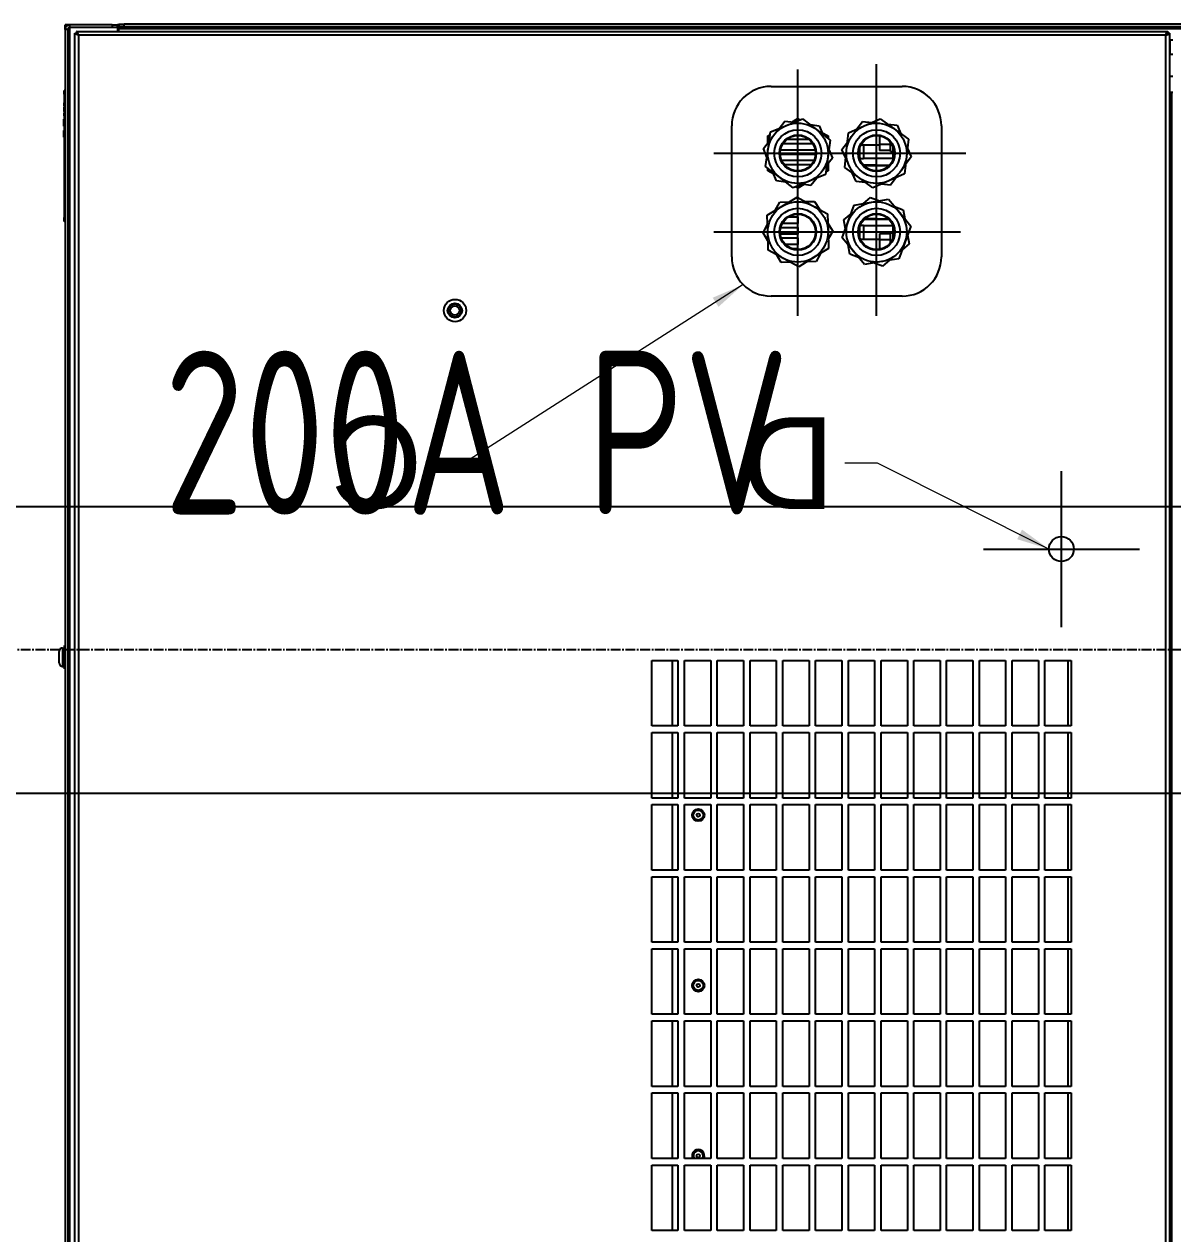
# Model space of a CAD drawing. Extents: x -76427 to 292734, y -42117 to 131250.
# Drawn here: x 11669 to 12545, y 2171 to 3094 of the extents above; entities that cross this region are included whole.
import ezdxf

# ---------------------------------------------------------------- set-up
doc = ezdxf.new("R2010")
doc.units = 0
doc.header["$LTSCALE"] = 10
doc.linetypes.add('XFM7P10PV$0$CENTER2', pattern=[1.125, 0.75, -0.125, 0.125, -0.125])
doc.linetypes.add('XFM7P10PV-200K$0$CENTER2', pattern=[1.125, 0.75, -0.125, 0.125, -0.125])
for name, color, linetype in [('XFM7P10PV$0$U-PV-PIPE-CENTER', 252, 'XFM7P10PV$0$CENTER2'), ('XFM7P10PV$0$U-PV-PIPE-SUS', 252, 'Continuous'), ('XFM7P10PV-200K$0$U-PCW-TXT', 3, 'Continuous'), ('XFM7P10PV-200K$0$U-PV-PIPE-CENTER', 1, 'XFM7P10PV-200K$0$CENTER2'), ('XFM7P10PV-200K$0$U-PV-PIPE-SUS', 200, 'Continuous'), ('XFM7Q10PV-200K$0$PV-EQ(200K)', 22, 'Continuous')]:
    doc.layers.add(name, color=color, linetype=linetype)
doc.styles.add('XFM7P10PV-200K$0$aa-txt', font='isocp.shx', dxfattribs={"bigfont": 'chineset'})
doc.styles.add('XFM7Q10PV-200K$0$Atlas Copco 3.5mm', font='arial.ttf')
doc.dimstyles.new('XFM7Q10PV-200K$0$Atlas Copco$7', dxfattribs={"dimscale": 10, "dimtxt": 3.5, "dimasz": 2.5, "dimexe": 2, "dimexo": 1, "dimgap": 0.762, "dimtad": 1, "dimdec": 1, "dimrnd": 1e-08, "dimtxsty": 'XFM7Q10PV-200K$0$Atlas Copco 3.5mm', "dimcen": 0.09, "dimdle": 10, "dimclrd": 7, "dimclre": 256, "dimclrt": 7, "dimadec": 1, "dimazin": 2, "dimtfac": 1, "dimtdec": 4, "dimtmove": 0, "dimatfit": 3, "dimfxl": 1, "dimtolj": 1, "dimlwd": 9, "dimlwe": 9, "dimarcsym": 0})

# ---------------------------------------------------------------- blocks, each defined once
blk = doc.blocks.new('XFM7P10PV-200K')
at = {"layer": 'XFM7P10PV-200K$0$U-PV-PIPE-CENTER'}
blk.add_line((13035, 2616.88), (10278.8, 2616.88), dxfattribs=at)
at = {"layer": 'XFM7P10PV-200K$0$U-PV-PIPE-SUS'}
for p, q in [((11063.5, 2726.43), (12815.6, 2726.43, 0)), ((12815.6, 2507.33, 0), (11063.5, 2507.33))]:
    blk.add_line(p, q, dxfattribs=at)
at = {"layer": 'XFM7P10PV-200K$0$U-PCW-TXT', "style": 'XFM7P10PV-200K$0$aa-txt', "width": 0.8}
blk.add_text('200A PV', height=125, dxfattribs=at).set_placement((11775.41, 2720.23, 0))
blk = doc.blocks.new('XFM7P10PV$0$A$C34b3aeec')
at = {"layer": 'XFM7P10PV$0$U-PV-PIPE-CENTER'}
blk.add_line((219.4, 0), (-2536.8, 0), dxfattribs=at)
at = {"layer": 'XFM7P10PV$0$U-PV-PIPE-SUS'}
for p, q in [((-2054.25, 109.55), (0, 109.55, 0)), ((0, -109.55, 0), (-2054.25, -109.55))]:
    blk.add_line(p, q, dxfattribs=at)
blk = doc.blocks.new('XFM7P10PV')
blk.add_blockref('XFM7P10PV$0$A$C34b3aeec', (12815.6, 2616.88))
blk = doc.blocks.new('XFM7Q10PV-200K$0$PV-主機 - Mega-V57-CUB_L40')
for p, q in [((921.48, 1440), (-921.52, 1440)), ((433.58, 1440.5), (451.38, 1440.5)), ((433.58, 1440.5), (433.58, 1440)), ((449.48, 1441.84), (435.48, 1441.84)), ((435.48, 1441.84), (435.48, 1440.5)), ((438.04, 1444.4), (446.92, 1444.4)), ((449.48, 1441.84), (449.48, 1440.5)), ((451.38, 1440.5), (451.38, 1440)), ((774.98, 1440.8), (777.98, 1440.8)), ((774.98, 1440), (774.98, 1440.8)), ((871.98, 1440.8), (777.98, 1440.8)), ((777.98, 1440), (777.98, 1440.8)), ((781.88, 1440.81), (781.86, 1440.81)), ((781.86, 1440.8), (781.86, 1440.81)), ((781.91, 1440.81), (781.88, 1440.81)), ((781.88, 1440.8), (781.88, 1440.81)), ((781.95, 1440.81), (781.91, 1440.81)), ((781.91, 1440.8), (781.91, 1440.81)), ((781.98, 1440.81), (781.95, 1440.81)), ((781.95, 1440.8), (781.95, 1440.81)), ((802.08, 1440.81), (781.98, 1440.81)), ((781.98, 1440.8), (781.98, 1440.81)), ((802.1, 1440.81), (802.08, 1440.81)), ((802.08, 1440.8), (802.08, 1440.81)), ((802.12, 1440.81), (802.1, 1440.81)), ((802.1, 1440.8), (802.1, 1440.81)), ((802.16, 1440.81), (802.12, 1440.81)), ((802.12, 1440.8), (802.12, 1440.81)), ((802.16, 1440.8), (802.16, 1440.81)), ((839.17, 1440.8), (839.17, 1440.9)), ((839.17, 1440.9), (844.41, 1440.9)), ((844.41, 1440.8), (844.41, 1440.9)), ((847.74, 1440.9), (852.98, 1440.9)), ((847.74, 1440.8), (847.74, 1440.9)), ((852.98, 1440.8), (852.98, 1440.9)), ((857.71, 1440.85), (855.48, 1440.85)), ((855.48, 1440.8), (855.48, 1440.85)), ((857.71, 1440.8), (857.71, 1440.85)), ((862.15, 1440.85), (858.82, 1440.85)), ((858.82, 1440.8), (858.82, 1440.85)), ((862.15, 1440.8), (862.15, 1440.85)), ((865.48, 1440.85), (863.26, 1440.85)), ((863.26, 1440.8), (863.26, 1440.85)), ((865.48, 1440.8), (865.48, 1440.85)), ((871.98, 1440.8), (874.98, 1440.8)), ((871.98, 1440), (871.98, 1440.8)), ((874.98, 1440), (874.98, 1440.8)), ((921.48, 1440), (921.98, 1440)), ((921.48, 1438), (921.48, 1440)), ((921.98, 1439.96), (921.98, 1440)), ((921.98, 1440), (924.98, 1440)), ((924.98, 1436.5), (924.98, 1440)), ((921.48, 1438), (-921.52, 1438)), ((921.48, 1436.5), (-921.52, 1436.5)), ((-918.7, 1432.5), (918.65, 1432.5)), ((918.37, 1431.18), (918.73, 1431.18)), ((918.65, 1432.5), (918.65, 1431.25)), ((919.98, 1431.18), (918.73, 1431.18)), ((919.98, 1431.18), (919.98, 598.82)), ((921.48, 1436.5), (921.48, 1438)), ((922.98, 1436.5), (921.48, 1436.5)), ((921.98, 1436.5), (921.98, 1437.91)), ((922.98, 1404), (922.98, 1436.5)), ((924.98, 1436.5), (922.98, 1436.5)), ((924.98, 1404), (924.98, 1436.5)), ((917.23, 1429.75), (-917.27, 1429.75)), ((917.23, 600.25), (917.23, 1429.75)), ((924.98, 1404), (922.98, 1404)), ((922.98, 1400), (922.98, 1404)), ((924.98, 1404), (924.98, 1400)), ((922.98, 1400), (919.98, 1400)), ((919.98, 1399), (921.98, 1399)), ((923.48, 1399), (921.98, 1399)), ((921.98, -1369), (921.98, 1399)), ((922.98, 1400), (924.98, 1400)), ((923.48, 1395), (923.48, 1399)), ((925.48, 1399), (923.48, 1399)), ((923.48, 1395), (925.48, 1395)), ((923.48, -1365), (923.48, 1395)), ((924.98, 1399), (924.98, 1400)), ((925.48, 1399), (925.48, 1395)), ((925.48, -1365), (925.48, 1395)), ((4.98, 972.5), (4.98, 992.5)), ((4.98, 992.5), (54.98, 992.5)), ((54.98, 992.5), (54.98, 972.5)), ((59.98, 972.5), (59.98, 992.5)), ((59.98, 992.5), (109.98, 992.5)), ((109.98, 992.5), (109.98, 972.5)), ((114.98, 972.5), (114.98, 992.5)), ((114.98, 992.5), (164.98, 992.5)), ((164.98, 992.5), (164.98, 972.5)), ((169.98, 972.5), (169.98, 992.5)), ((169.98, 992.5), (219.98, 992.5)), ((219.98, 992.5), (219.98, 972.5)), ((224.98, 972.5), (224.98, 992.5)), ((224.98, 992.5), (274.98, 992.5)), ((274.98, 992.5), (274.98, 972.5)), ((279.98, 972.5), (279.98, 992.5)), ((279.98, 992.5), (329.98, 992.5)), ((329.98, 992.5), (329.98, 972.5)), ((334.98, 972.5), (334.98, 992.5)), ((334.98, 992.5), (384.98, 992.5)), ((384.98, 992.5), (384.98, 972.5)), ((389.98, 992.5), (439.98, 992.5)), ((389.98, 972.5), (389.98, 992.5)), ((439.98, 992.5), (439.98, 972.5)), ((54.98, 977), (4.98, 977)), ((54.98, 972.5), (4.98, 972.5)), ((109.98, 977), (59.98, 977)), ((109.98, 972.5), (59.98, 972.5)), ((164.98, 977), (114.98, 977)), ((164.98, 972.5), (114.98, 972.5)), ((219.98, 977), (169.98, 977)), ((219.98, 972.5), (169.98, 972.5)), ((274.98, 977), (224.98, 977)), ((274.98, 972.5), (224.98, 972.5)), ((329.98, 977), (279.98, 977)), ((329.98, 972.5), (279.98, 972.5)), ((384.98, 977), (334.98, 977)), ((384.98, 972.5), (334.98, 972.5)), ((439.98, 977), (389.98, 977)), ((439.98, 972.5), (389.98, 972.5)), ((4.98, 947.5), (4.98, 967.5)), ((4.98, 967.5), (54.98, 967.5)), ((54.98, 967.5), (54.98, 947.5)), ((59.98, 947.5), (59.98, 967.5)), ((59.98, 967.5), (109.98, 967.5)), ((109.98, 967.5), (109.98, 947.5)), ((114.98, 947.5), (114.98, 967.5)), ((114.98, 967.5), (164.98, 967.5)), ((164.98, 967.5), (164.98, 947.5)), ((169.98, 947.5), (169.98, 967.5)), ((169.98, 967.5), (219.98, 967.5)), ((219.98, 967.5), (219.98, 947.5)), ((224.98, 947.5), (224.98, 967.5)), ((224.98, 967.5), (274.98, 967.5)), ((274.98, 967.5), (274.98, 947.5)), ((279.98, 947.5), (279.98, 967.5)), ((279.98, 967.5), (329.98, 967.5)), ((329.98, 967.5), (329.98, 947.5)), ((334.98, 947.5), (334.98, 967.5)), ((334.98, 967.5), (384.98, 967.5)), ((384.98, 967.5), (384.98, 947.5)), ((389.98, 947.5), (389.98, 967.5)), ((389.98, 967.5), (439.98, 967.5)), ((439.98, 967.5), (439.98, 947.5)), ((54.98, 947.5), (4.98, 947.5)), ((4.98, 922.5), (4.98, 942.5)), ((4.98, 942.5), (54.98, 942.5)), ((54.98, 942.5), (54.98, 922.5)), ((109.98, 947.5), (59.98, 947.5)), ((59.98, 922.5), (59.98, 942.5)), ((59.98, 942.5), (109.98, 942.5)), ((109.98, 942.5), (109.98, 922.5)), ((164.98, 947.5), (114.98, 947.5)), ((114.98, 922.5), (114.98, 942.5)), ((114.98, 942.5), (164.98, 942.5)), ((164.98, 942.5), (164.98, 922.5)), ((219.98, 947.5), (169.98, 947.5)), ((169.98, 922.5), (169.98, 942.5)), ((169.98, 942.5), (219.98, 942.5)), ((219.98, 942.5), (219.98, 922.5)), ((274.98, 947.5), (224.98, 947.5)), ((224.98, 922.5), (224.98, 942.5)), ((224.98, 942.5), (274.98, 942.5)), ((274.98, 942.5), (274.98, 922.5)), ((329.98, 947.5), (279.98, 947.5)), ((279.98, 922.5), (279.98, 942.5)), ((279.98, 942.5), (329.98, 942.5)), ((329.98, 942.5), (329.98, 922.5)), ((384.98, 947.5), (334.98, 947.5)), ((334.98, 922.5), (334.98, 942.5)), ((334.98, 942.5), (384.98, 942.5)), ((384.98, 942.5), (384.98, 922.5)), ((439.98, 947.5), (389.98, 947.5)), ((389.98, 922.5), (389.98, 942.5)), ((389.98, 942.5), (439.98, 942.5)), ((439.98, 942.5), (439.98, 922.5)), ((766.98, 945), (766.98, 817)), ((826.98, 945), (826.98, 817)), ((747.98, 931.5), (847.98, 931.5)), ((54.98, 922.5), (4.98, 922.5)), ((4.98, 897.5), (4.98, 917.5)), ((4.98, 917.5), (54.98, 917.5)), ((54.98, 917.5), (54.98, 897.5)), ((109.98, 922.5), (59.98, 922.5)), ((59.98, 897.5), (59.98, 917.5)), ((59.98, 917.5), (109.98, 917.5)), ((109.98, 917.5), (109.98, 897.5)), ((164.98, 922.5), (114.98, 922.5)), ((114.98, 897.5), (114.98, 917.5)), ((114.98, 917.5), (164.98, 917.5)), ((164.98, 917.5), (164.98, 897.5)), ((219.98, 922.5), (169.98, 922.5)), ((169.98, 897.5), (169.98, 917.5)), ((169.98, 917.5), (219.98, 917.5)), ((219.98, 917.5), (219.98, 897.5)), ((274.98, 922.5), (224.98, 922.5)), ((224.98, 897.5), (224.98, 917.5)), ((224.98, 917.5), (274.98, 917.5)), ((274.98, 917.5), (274.98, 897.5)), ((329.98, 922.5), (279.98, 922.5)), ((279.98, 897.5), (279.98, 917.5)), ((279.98, 917.5), (329.98, 917.5)), ((329.98, 917.5), (329.98, 897.5)), ((384.98, 922.5), (334.98, 922.5)), ((334.98, 897.5), (334.98, 917.5)), ((334.98, 917.5), (384.98, 917.5)), ((384.98, 917.5), (384.98, 897.5)), ((439.98, 922.5), (389.98, 922.5)), ((389.98, 897.5), (389.98, 917.5)), ((389.98, 917.5), (439.98, 917.5)), ((439.98, 917.5), (439.98, 897.5)), ((760.25, 903.84), (766.33, 907.55)), ((766.33, 907.55), (772.58, 904.14)), ((808.82, 895.11), (816.96, 905.6)), ((816.96, 905.6), (830.12, 903.78)), ((824.01, 904.63), (830.61, 907.31)), ((830.61, 907.31), (836.22, 902.94)), ((54.98, 897.5), (4.98, 897.5)), ((109.98, 897.5), (59.98, 897.5)), ((164.98, 897.5), (114.98, 897.5)), ((219.98, 897.5), (169.98, 897.5)), ((274.98, 897.5), (224.98, 897.5)), ((329.98, 897.5), (279.98, 897.5)), ((384.98, 897.5), (334.98, 897.5)), ((439.98, 897.5), (389.98, 897.5)), ((717.98, 801.5), (717.98, 901.5)), ((743.66, 893.71), (749.73, 897.42)), ((746.78, 892.01), (753.14, 903.67)), ((753.14, 903.67), (766.41, 903.99)), ((766.41, 903.99), (779.69, 904.32)), ((779.69, 904.32), (786.61, 892.98)), ((783.4, 898.24), (789.64, 894.84)), ((805.03, 890.25), (806.01, 897.3)), ((806.01, 897.3), (812.6, 899.98)), ((811, 899.33), (813.7, 904)), ((813.7, 904), (815.72, 904)), ((830.12, 903.78), (843.27, 901.97)), ((834.86, 904), (840.25, 904)), ((840.25, 904), (841.27, 902.25)), ((843.27, 901.97), (848.28, 889.67)), ((845.96, 895.38), (851.57, 891.01)), ((877.98, 901.5), (877.98, 801.5)), ((4.98, 872.5), (4.98, 892.5)), ((4.98, 892.5), (54.98, 892.5)), ((54.98, 892.5), (54.98, 872.5)), ((59.98, 872.5), (59.98, 892.5)), ((59.98, 892.5), (109.98, 892.5)), ((109.98, 892.5), (109.98, 872.5)), ((114.98, 872.5), (114.98, 892.5)), ((114.98, 892.5), (164.98, 892.5)), ((164.98, 892.5), (164.98, 872.5)), ((169.98, 872.5), (169.98, 892.5)), ((169.98, 892.5), (219.98, 892.5)), ((219.98, 892.5), (219.98, 872.5)), ((224.98, 872.5), (224.98, 892.5)), ((224.98, 892.5), (274.98, 892.5)), ((274.98, 892.5), (274.98, 872.5)), ((279.98, 872.5), (279.98, 892.5)), ((279.98, 892.5), (329.98, 892.5)), ((329.98, 892.5), (329.98, 872.5)), ((334.98, 872.5), (334.98, 892.5)), ((334.98, 892.5), (384.98, 892.5)), ((384.98, 892.5), (384.98, 872.5)), ((389.98, 872.5), (389.98, 892.5)), ((389.98, 892.5), (439.98, 892.5)), ((439.98, 892.5), (439.98, 872.5)), ((740.43, 880.35), (746.78, 892.01)), ((743.83, 886.6), (743.66, 893.71)), ((757.38, 881), (757.38, 890.49)), ((762.38, 893.69), (762.38, 881)), ((765.38, 881), (765.38, 894.4)), ((770.38, 894.06), (770.38, 881)), ((773.38, 881), (773.38, 892.89)), ((778.38, 888.23), (778.38, 881)), ((786.61, 892.98), (793.53, 881.65)), ((789.64, 894.84), (789.82, 887.72)), ((800.67, 884.63), (808.82, 895.11)), ((818.38, 891.41), (818.38, 870.59)), ((821.38, 868.72), (821.38, 893.28)), ((826.38, 894.49), (826.38, 867.51)), ((826.98, 889), (826.98, 753)), ((829.38, 867.72), (829.38, 894.28)), ((834.38, 892.29), (834.38, 869.71)), ((837.38, 872.39), (837.38, 889.61)), ((848.28, 889.67), (853.28, 877.37)), ((851.57, 891.01), (850.6, 883.96)), ((702.98, 881), (830.98, 881)), ((747.34, 869.02), (740.43, 880.35)), ((754.38, 881), (753.48, 881)), ((754.38, 885.85), (754.38, 881)), ((762.38, 881), (757.38, 881)), ((762.98, 881), (890.98, 881)), ((770.38, 881), (765.38, 881)), ((766.98, 885), (766.98, 757)), ((778.38, 881), (773.38, 881)), ((793.53, 881.65), (787.17, 869.99)), ((800.42, 881), (801.43, 882.75)), ((803.11, 876.33), (800.42, 881)), ((805.67, 872.33), (800.67, 884.63)), ((802.38, 870.99), (803.35, 878.04)), ((853.28, 877.37), (845.14, 866.89)), ((850.84, 885.67), (853.53, 881)), ((853.53, 881), (852.52, 879.25)), ((54.98, 872.5), (4.98, 872.5)), ((109.98, 872.5), (59.98, 872.5)), ((164.98, 872.5), (114.98, 872.5)), ((219.98, 872.5), (169.98, 872.5)), ((274.98, 872.5), (224.98, 872.5)), ((329.98, 872.5), (279.98, 872.5)), ((384.98, 872.5), (334.98, 872.5)), ((439.98, 872.5), (389.98, 872.5)), ((744.31, 867.16), (744.13, 874.28)), ((754.26, 857.68), (747.34, 869.02)), ((787.17, 869.99), (780.81, 858.33)), ((790.29, 868.29), (784.22, 864.58)), ((790.12, 875.4), (790.29, 868.29)), ((807.99, 866.62), (802.38, 870.99)), ((810.68, 860.03), (805.67, 872.33)), ((848.92, 871.75), (847.94, 864.7)), ((4.98, 847.5), (4.98, 867.5)), ((4.98, 867.5), (54.98, 867.5)), ((54.98, 867.5), (54.98, 847.5)), ((59.98, 847.5), (59.98, 867.5)), ((59.98, 867.5), (109.98, 867.5)), ((109.98, 867.5), (109.98, 847.5)), ((114.98, 847.5), (114.98, 867.5)), ((114.98, 867.5), (164.98, 867.5)), ((164.98, 867.5), (164.98, 847.5)), ((169.98, 847.5), (169.98, 867.5)), ((169.98, 867.5), (219.98, 867.5)), ((219.98, 867.5), (219.98, 847.5)), ((224.98, 847.5), (224.98, 867.5)), ((224.98, 867.5), (274.98, 867.5)), ((274.98, 867.5), (274.98, 847.5)), ((279.98, 847.5), (279.98, 867.5)), ((279.98, 867.5), (329.98, 867.5)), ((329.98, 867.5), (329.98, 847.5)), ((334.98, 847.5), (334.98, 867.5)), ((334.98, 867.5), (384.98, 867.5)), ((384.98, 867.5), (384.98, 847.5)), ((389.98, 847.5), (389.98, 867.5)), ((389.98, 867.5), (439.98, 867.5)), ((439.98, 867.5), (439.98, 847.5)), ((750.55, 863.76), (744.31, 867.16)), ((823.83, 858.22), (810.68, 860.03)), ((813.7, 858), (812.68, 859.75)), ((823.35, 854.69), (817.73, 859.06)), ((845.14, 866.89), (836.99, 856.4)), ((842.95, 862.67), (840.25, 858)), ((847.94, 864.7), (841.35, 862.02)), ((767.54, 858.01), (754.26, 857.68)), ((767.62, 854.45), (761.38, 857.86)), ((780.81, 858.33), (767.54, 858.01)), ((773.7, 858.16), (767.62, 854.45)), ((819.09, 858), (813.7, 858)), ((829.94, 857.37), (823.35, 854.69)), ((836.99, 856.4), (823.83, 858.22)), ((840.25, 858), (838.23, 858)), ((54.98, 847.5), (4.98, 847.5)), ((4.98, 822.5), (4.98, 842.5)), ((4.98, 842.5), (54.98, 842.5)), ((54.98, 842.5), (54.98, 822.5)), ((109.98, 847.5), (59.98, 847.5)), ((59.98, 822.5), (59.98, 842.5)), ((59.98, 842.5), (109.98, 842.5)), ((109.98, 842.5), (109.98, 822.5)), ((164.98, 847.5), (114.98, 847.5)), ((114.98, 822.5), (114.98, 842.5)), ((114.98, 842.5), (164.98, 842.5)), ((164.98, 842.5), (164.98, 822.5)), ((219.98, 847.5), (169.98, 847.5)), ((169.98, 822.5), (169.98, 842.5)), ((169.98, 842.5), (219.98, 842.5)), ((219.98, 842.5), (219.98, 822.5)), ((274.98, 847.5), (224.98, 847.5)), ((224.98, 822.5), (224.98, 842.5)), ((224.98, 842.5), (274.98, 842.5)), ((274.98, 842.5), (274.98, 822.5)), ((329.98, 847.5), (279.98, 847.5)), ((279.98, 822.5), (279.98, 842.5)), ((279.98, 842.5), (329.98, 842.5)), ((329.98, 842.5), (329.98, 822.5)), ((384.98, 847.5), (334.98, 847.5)), ((334.98, 822.5), (334.98, 842.5)), ((334.98, 842.5), (384.98, 842.5)), ((384.98, 842.5), (384.98, 822.5)), ((439.98, 847.5), (389.98, 847.5)), ((389.98, 822.5), (389.98, 842.5)), ((389.98, 842.5), (439.98, 842.5)), ((439.98, 842.5), (439.98, 822.5)), ((747.53, 834.75), (750, 841.42)), ((750, 841.42), (757.01, 842.63)), ((752.27, 838.69), (762.49, 847.18)), ((762.49, 847.18), (774.94, 842.58)), ((769.16, 844.71), (776.18, 845.91)), ((774.94, 842.58), (787.4, 837.98)), ((776.18, 845.91), (780.72, 840.44)), ((808.4, 834.56), (816.23, 845.29)), ((816.23, 845.29), (829.43, 843.87)), ((823.31, 844.53), (829.81, 847.41)), ((829.43, 843.87), (842.64, 842.45)), ((829.81, 847.41), (835.56, 843.21)), ((842.64, 842.45), (848.01, 830.31)), ((742.06, 830.2), (752.27, 838.69)), ((761.28, 818.7), (761.28, 833.24)), ((762.4, 833.7), (771.5, 833.7)), ((764.15, 834.2), (769.81, 834.2)), ((771.88, 831), (771.88, 808.42)), ((787.4, 837.98), (789.64, 824.89)), ((788.6, 830.96), (793.15, 825.49)), ((800.57, 823.84), (808.4, 834.56)), ((804.77, 829.59), (805.53, 836.66)), ((805.53, 836.66), (812.03, 839.54)), ((817.78, 830.88), (817.78, 811.12)), ((817.88, 821.38), (817.88, 830.97)), ((817.88, 830.97), (817.88, 821.38)), ((817.98, 831.06), (817.98, 810.94)), ((822.88, 808.14), (822.88, 831)), ((823.25, 833.7), (831.55, 833.7)), ((824.15, 834.2), (829.81, 834.2)), ((833.28, 818.7), (833.28, 832.94)), ((845.52, 835.94), (851.26, 831.74)), ((851.26, 831.74), (850.5, 824.67)), ((54.98, 822.5), (4.98, 822.5)), ((109.98, 822.5), (59.98, 822.5)), ((164.98, 822.5), (114.98, 822.5)), ((219.98, 822.5), (169.98, 822.5)), ((274.98, 822.5), (224.98, 822.5)), ((329.98, 822.5), (279.98, 822.5)), ((384.98, 822.5), (334.98, 822.5)), ((439.98, 822.5), (389.98, 822.5)), ((740.8, 816.51), (743.26, 823.19)), ((744.31, 817.11), (742.06, 830.2)), ((761.28, 830.7), (771.88, 830.7)), ((776.78, 830.28), (776.78, 811.72)), ((776.88, 821.38), (776.88, 830.18)), ((776.88, 830.18), (776.88, 821.38)), ((776.98, 830.07), (776.98, 811.93)), ((789.64, 824.89), (791.89, 811.8)), ((793.15, 825.49), (790.69, 818.81)), ((805.94, 811.69), (800.57, 823.84)), ((822.88, 830.7), (833.28, 830.7)), ((848.01, 830.31), (853.38, 818.16)), ((4.98, 797.5), (4.98, 817.5)), ((4.98, 817.5), (54.98, 817.5)), ((54.98, 817.5), (54.98, 797.5)), ((59.98, 797.5), (59.98, 817.5)), ((59.98, 817.5), (109.98, 817.5)), ((109.98, 817.5), (109.98, 797.5)), ((114.98, 797.5), (114.98, 817.5)), ((114.98, 817.5), (164.98, 817.5)), ((164.98, 817.5), (164.98, 797.5)), ((169.98, 797.5), (169.98, 817.5)), ((169.98, 817.5), (219.98, 817.5)), ((219.98, 817.5), (219.98, 797.5)), ((224.98, 797.5), (224.98, 817.5)), ((224.98, 817.5), (274.98, 817.5)), ((274.98, 817.5), (274.98, 797.5)), ((279.98, 797.5), (279.98, 817.5)), ((279.98, 817.5), (329.98, 817.5)), ((329.98, 817.5), (329.98, 797.5)), ((334.98, 797.5), (334.98, 817.5)), ((334.98, 817.5), (384.98, 817.5)), ((384.98, 817.5), (384.98, 797.5)), ((389.98, 797.5), (389.98, 817.5)), ((389.98, 817.5), (439.98, 817.5)), ((439.98, 817.5), (439.98, 797.5)), ((702.98, 821), (830.98, 821)), ((745.35, 811.04), (740.8, 816.51)), ((746.55, 804.02), (744.31, 817.11)), ((760.89, 818.7), (753.67, 818.7)), ((758.98, 821), (894.98, 821)), ((765.51, 818.7), (760.89, 818.7)), ((760.89, 810.3), (760.89, 818.7)), ((765.51, 810.3), (765.51, 818.7)), ((776.88, 821.38), (776.78, 821.38)), ((776.88, 821.38), (776.98, 821.38)), ((776.88, 821.38), (776.88, 811.82)), ((776.88, 821.38), (776.88, 811.82)), ((802.69, 810.26), (803.45, 817.33)), ((817.88, 821.38), (817.78, 821.38)), ((817.88, 821.38), (817.98, 821.38)), ((817.88, 821.38), (817.88, 811.03)), ((817.88, 821.38), (817.88, 811.03)), ((833.66, 818.7), (829.04, 818.7)), ((829.04, 810.3), (829.04, 818.7)), ((840.28, 818.7), (833.66, 818.7)), ((833.66, 810.3), (833.66, 818.7)), ((853.38, 818.16), (845.55, 807.44)), ((849.18, 812.41), (848.42, 805.34)), ((759.01, 799.42), (746.55, 804.02)), ((758.74, 810.3), (766.38, 810.3)), ((762.4, 808.3), (771.38, 808.3)), ((766.38, 810.3), (766.38, 808.3)), ((771.38, 808.24), (771.38, 808.3)), ((781.68, 803.31), (771.46, 794.82)), ((791.89, 811.8), (781.68, 803.31)), ((786.42, 807.25), (783.95, 800.58)), ((808.43, 806.06), (802.69, 810.26)), ((811.31, 799.55), (805.94, 811.69)), ((823.38, 807.99), (823.38, 808.3)), ((823.38, 808.3), (831.55, 808.3)), ((828.38, 810.3), (835.21, 810.3)), ((828.38, 810.3), (828.38, 808.3)), ((845.55, 807.44), (837.72, 796.71)), ((848.42, 805.34), (841.92, 802.46)), ((54.98, 797.5), (4.98, 797.5)), ((109.98, 797.5), (59.98, 797.5)), ((164.98, 797.5), (114.98, 797.5)), ((219.98, 797.5), (169.98, 797.5)), ((274.98, 797.5), (224.98, 797.5)), ((329.98, 797.5), (279.98, 797.5)), ((384.98, 797.5), (334.98, 797.5)), ((439.98, 797.5), (389.98, 797.5)), ((757.78, 796.09), (753.23, 801.56)), ((764.79, 797.29), (757.78, 796.09)), ((771.46, 794.82), (759.01, 799.42)), ((783.95, 800.58), (776.94, 799.37)), ((824.52, 798.13), (811.31, 799.55)), ((824.14, 794.59), (818.39, 798.79)), ((830.64, 797.47), (824.14, 794.59)), ((837.72, 796.71), (824.52, 798.13)), ((4.98, 772.5), (4.98, 792.5)), ((4.98, 792.5), (54.98, 792.5)), ((54.98, 792.5), (54.98, 772.5)), ((59.98, 772.5), (59.98, 792.5)), ((59.98, 792.5), (109.98, 792.5)), ((109.98, 792.5), (109.98, 772.5)), ((114.98, 772.5), (114.98, 792.5)), ((114.98, 792.5), (164.98, 792.5)), ((164.98, 792.5), (164.98, 772.5)), ((169.98, 772.5), (169.98, 792.5)), ((169.98, 792.5), (219.98, 792.5)), ((219.98, 792.5), (219.98, 772.5)), ((224.98, 772.5), (224.98, 792.5)), ((224.98, 792.5), (274.98, 792.5)), ((274.98, 792.5), (274.98, 772.5)), ((279.98, 772.5), (279.98, 792.5)), ((279.98, 792.5), (329.98, 792.5)), ((329.98, 792.5), (329.98, 772.5)), ((334.98, 772.5), (334.98, 792.5)), ((334.98, 792.5), (384.98, 792.5)), ((384.98, 792.5), (384.98, 772.5)), ((389.98, 772.5), (389.98, 792.5)), ((389.98, 792.5), (439.98, 792.5)), ((439.98, 792.5), (439.98, 772.5)), ((54.98, 772.5), (4.98, 772.5)), ((4.98, 747.5), (4.98, 767.5)), ((4.98, 767.5), (54.98, 767.5)), ((54.98, 767.5), (54.98, 747.5)), ((109.98, 772.5), (59.98, 772.5)), ((59.98, 747.5), (59.98, 767.5)), ((59.98, 767.5), (109.98, 767.5)), ((109.98, 767.5), (109.98, 747.5)), ((164.98, 772.5), (114.98, 772.5)), ((114.98, 747.5), (114.98, 767.5)), ((114.98, 767.5), (164.98, 767.5)), ((164.98, 767.5), (164.98, 747.5)), ((219.98, 772.5), (169.98, 772.5)), ((169.98, 747.5), (169.98, 767.5)), ((169.98, 767.5), (219.98, 767.5)), ((219.98, 767.5), (219.98, 747.5)), ((274.98, 772.5), (224.98, 772.5)), ((224.98, 747.5), (224.98, 767.5)), ((224.98, 767.5), (274.98, 767.5)), ((274.98, 767.5), (274.98, 747.5)), ((329.98, 772.5), (279.98, 772.5)), ((279.98, 747.5), (279.98, 767.5)), ((279.98, 767.5), (329.98, 767.5)), ((329.98, 767.5), (329.98, 747.5)), ((384.98, 772.5), (334.98, 772.5)), ((334.98, 747.5), (334.98, 767.5)), ((334.98, 767.5), (384.98, 767.5)), ((384.98, 767.5), (384.98, 747.5)), ((439.98, 772.5), (389.98, 772.5)), ((389.98, 747.5), (389.98, 767.5)), ((389.98, 767.5), (439.98, 767.5)), ((439.98, 767.5), (439.98, 747.5)), ((847.98, 771.5), (747.98, 771.5)), ((54.98, 747.5), (4.98, 747.5)), ((4.98, 722.5), (4.98, 742.5)), ((4.98, 742.5), (54.98, 742.5)), ((54.98, 742.5), (54.98, 722.5)), ((109.98, 747.5), (59.98, 747.5)), ((59.98, 722.5), (59.98, 742.5)), ((59.98, 742.5), (109.98, 742.5)), ((109.98, 742.5), (109.98, 722.5)), ((164.98, 747.5), (114.98, 747.5)), ((114.98, 722.5), (114.98, 742.5)), ((114.98, 742.5), (164.98, 742.5)), ((164.98, 742.5), (164.98, 722.5)), ((219.98, 747.5), (169.98, 747.5)), ((169.98, 722.5), (169.98, 742.5)), ((169.98, 742.5), (219.98, 742.5)), ((219.98, 742.5), (219.98, 722.5)), ((274.98, 747.5), (224.98, 747.5)), ((224.98, 722.5), (224.98, 742.5)), ((224.98, 742.5), (274.98, 742.5)), ((274.98, 742.5), (274.98, 722.5)), ((329.98, 747.5), (279.98, 747.5)), ((279.98, 722.5), (279.98, 742.5)), ((279.98, 742.5), (329.98, 742.5)), ((329.98, 742.5), (329.98, 722.5)), ((384.98, 747.5), (334.98, 747.5)), ((334.98, 722.5), (334.98, 742.5)), ((334.98, 742.5), (384.98, 742.5)), ((384.98, 742.5), (384.98, 722.5)), ((439.98, 747.5), (389.98, 747.5)), ((389.98, 722.5), (389.98, 742.5)), ((389.98, 742.5), (439.98, 742.5)), ((439.98, 742.5), (439.98, 722.5)), ((524.98, 739.5), (524.98, 620.5)), ((54.98, 722.5), (4.98, 722.5)), ((109.98, 722.5), (59.98, 722.5)), ((164.98, 722.5), (114.98, 722.5)), ((219.98, 722.5), (169.98, 722.5)), ((274.98, 722.5), (224.98, 722.5)), ((329.98, 722.5), (279.98, 722.5)), ((384.98, 722.5), (334.98, 722.5)), ((439.98, 722.5), (389.98, 722.5)), ((4.98, 697.5), (4.98, 717.5)), ((4.98, 717.5), (54.98, 717.5)), ((54.98, 717.5), (54.98, 697.5)), ((59.98, 697.5), (59.98, 717.5)), ((59.98, 717.5), (109.98, 717.5)), ((109.98, 717.5), (109.98, 697.5)), ((114.98, 697.5), (114.98, 717.5)), ((114.98, 717.5), (164.98, 717.5)), ((164.98, 717.5), (164.98, 697.5)), ((169.98, 697.5), (169.98, 717.5)), ((169.98, 717.5), (219.98, 717.5)), ((219.98, 717.5), (219.98, 697.5)), ((224.98, 697.5), (224.98, 717.5)), ((224.98, 717.5), (274.98, 717.5)), ((274.98, 717.5), (274.98, 697.5)), ((279.98, 697.5), (279.98, 717.5)), ((279.98, 717.5), (329.98, 717.5)), ((329.98, 717.5), (329.98, 697.5)), ((334.98, 697.5), (334.98, 717.5)), ((334.98, 717.5), (384.98, 717.5)), ((384.98, 717.5), (384.98, 697.5)), ((389.98, 697.5), (389.98, 717.5)), ((389.98, 717.5), (439.98, 717.5)), ((439.98, 717.5), (439.98, 697.5)), ((54.98, 697.5), (4.98, 697.5)), ((4.98, 672.5), (4.98, 692.5)), ((4.98, 692.5), (54.98, 692.5)), ((54.98, 692.5), (54.98, 672.5)), ((109.98, 697.5), (59.98, 697.5)), ((59.98, 672.5), (59.98, 692.5)), ((59.98, 692.5), (109.98, 692.5)), ((109.98, 692.5), (109.98, 672.5)), ((164.98, 697.5), (114.98, 697.5)), ((114.98, 672.5), (114.98, 692.5)), ((114.98, 692.5), (164.98, 692.5)), ((164.98, 692.5), (164.98, 672.5)), ((219.98, 697.5), (169.98, 697.5)), ((169.98, 672.5), (169.98, 692.5)), ((169.98, 692.5), (219.98, 692.5)), ((219.98, 692.5), (219.98, 672.5)), ((274.98, 697.5), (224.98, 697.5)), ((224.98, 672.5), (224.98, 692.5)), ((224.98, 692.5), (274.98, 692.5)), ((274.98, 692.5), (274.98, 672.5)), ((329.98, 697.5), (279.98, 697.5)), ((279.98, 672.5), (279.98, 692.5)), ((279.98, 692.5), (329.98, 692.5)), ((329.98, 692.5), (329.98, 672.5)), ((384.98, 697.5), (334.98, 697.5)), ((334.98, 672.5), (334.98, 692.5)), ((334.98, 692.5), (384.98, 692.5)), ((384.98, 692.5), (384.98, 672.5)), ((439.98, 697.5), (389.98, 697.5)), ((389.98, 672.5), (389.98, 692.5)), ((389.98, 692.5), (439.98, 692.5)), ((439.98, 692.5), (439.98, 672.5)), ((54.98, 675), (4.98, 675)), ((109.98, 675), (59.98, 675)), ((164.98, 675), (114.98, 675)), ((219.98, 675), (169.98, 675)), ((274.98, 675), (224.98, 675)), ((329.98, 675), (279.98, 675)), ((384.98, 675), (334.98, 675)), ((439.98, 675), (389.98, 675)), ((465.48, 680), (584.48, 680)), ((54.98, 672.5), (4.98, 672.5)), ((109.98, 672.5), (59.98, 672.5)), ((164.98, 672.5), (114.98, 672.5)), ((219.98, 672.5), (169.98, 672.5)), ((274.98, 672.5), (224.98, 672.5)), ((329.98, 672.5), (279.98, 672.5)), ((384.98, 672.5), (334.98, 672.5)), ((439.98, 672.5), (389.98, 672.5)), ((-917.27, 600.25), (917.23, 600.25)), ((918.65, 597.5), (-918.7, 597.5)), ((873.65, 596), (-873.7, 596)), ((873.65, 597.5), (873.65, 596)), ((873.65, 596), (873.65, 595)), ((885.48, 595), (885.48, 597.5)), ((902.43, 595), (902.43, 597.5)), ((902.43, 597), (907.95, 597)), ((908, 597), (913.53, 597)), ((913.53, 597.5), (913.53, 595)), ((918.65, 597.5), (918.65, 598.75)), ((919.98, 598.82), (918.73, 598.82))]:
    blk.add_line(p, q)
for centre, radius in [((706.98, 1142.5), 8.5), ((706.98, 1142.65), 5.5), ((706.98, 1142.65), 5), ((706.98, 1142.65), 3.5), ((706.98, 1142.65), 3.5), ((191.98, 957), 4.75), ((191.98, 957), 3.75), ((321.98, 957), 4.75), ((321.98, 957), 3.75), ((61.98, 957), 1.3), ((191.98, 957), 1.3), ((321.98, 957), 1.3), ((766.98, 881), 23), ((766.98, 881), 18), ((826.98, 881), 23), ((826.98, 881), 18), ((766.98, 881), 14), ((766.98, 881), 13.5), ((826.98, 881), 14), ((826.98, 881), 13.5), ((766.98, 821), 23), ((826.98, 821), 23), ((766.98, 821), 18), ((766.98, 821), 14), ((766.98, 821), 13.5), ((826.98, 821), 18), ((826.98, 821), 14), ((826.98, 821), 13.5), ((524.98, 680), 9.5), ((907.98, 597), 0.025)]:
    blk.add_circle(centre, radius)
for centre, radius, start, end in [((438.04, 1441.84), 2.56, 90, 180), ((446.92, 1441.84), 2.56, 0, 90), ((921.48, 1436.5), 3.5, 0, 90), ((921.48, 1436.5), 1.5, 0, 90), ((61.98, 957), 4.75, 245.09894, 114.90106), ((61.98, 957), 3.75, 237.76905, 122.23095), ((747.98, 901.5), 30, 90, 180), ((847.98, 901.5), 30, 0, 90), ((761.88, 831), 10, 360, 15.78184), ((832.88, 831), 10, 162.54117, 180), ((747.98, 801.5), 30, 180, 270), ((847.98, 801.5), 30, 270, 0)]:
    blk.add_arc(centre, radius, start, end)
for points, knots in [([(917.23, 1429.75), (917.56, 1430.75), (917.88, 1431.72), (918.21, 1432.18), (918.36, 1432.39), (918.51, 1432.5), (918.65, 1432.5)], [0, 0, 0, 0, 1.087346, 1.087346, 1.087346, 1.570796, 1.570796, 1.570796, 1.570796]), ([(917.23, 1429.75), (917.61, 1430.38), (917.99, 1430.99), (918.38, 1431.18), (918.47, 1431.23), (918.56, 1431.25), (918.65, 1431.25)], [0, 0, 0, 0, 1.265256, 1.265256, 1.265256, 1.570796, 1.570796, 1.570796, 1.570796]), ([(918.73, 1431.18), (918.73, 1430.8), (918.28, 1430.41), (917.68, 1430.03), (917.53, 1429.94), (917.38, 1429.84), (917.23, 1429.75)], [0, 0, 0, 0, 1.265256, 1.265256, 1.265256, 1.570796, 1.570796, 1.570796, 1.570796]), ([(917.23, 1429.75), (918.22, 1430.08), (919.2, 1430.41), (919.66, 1430.74), (919.87, 1430.89), (919.98, 1431.03), (919.98, 1431.18)], [0, 0, 0, 0, 1.087346, 1.087346, 1.087346, 1.570796, 1.570796, 1.570796, 1.570796]), ([(918.65, 598.75), (918.27, 598.75), (917.89, 599.2), (917.5, 599.8), (917.41, 599.94), (917.32, 600.1), (917.23, 600.25)], [0, 0, 0, 0, 1.265256, 1.265256, 1.265256, 1.570796, 1.570796, 1.570796, 1.570796]), ([(917.23, 600.25), (917.56, 599.25), (917.88, 598.28), (918.21, 597.82), (918.36, 597.61), (918.51, 597.5), (918.65, 597.5)], [0, 0, 0, 0, 1.087346, 1.087346, 1.087346, 1.570796, 1.570796, 1.570796, 1.570796]), ([(917.23, 600.25), (917.86, 599.87), (918.47, 599.48), (918.66, 599.1), (918.7, 599.01), (918.73, 598.91), (918.73, 598.82)], [0, 0, 0, 0, 1.265256, 1.265256, 1.265256, 1.570796, 1.570796, 1.570796, 1.570796]), ([(917.23, 600.25), (918.22, 599.92), (919.2, 599.59), (919.66, 599.26), (919.87, 599.11), (919.98, 598.97), (919.98, 598.82)], [0, 0, 0, 0, 1.087346, 1.087346, 1.087346, 1.570796, 1.570796, 1.570796, 1.570796])]:
    blk.add_open_spline(points, degree=3, knots=knots)
at = {"char_height": 70, "attachment_point": 1, "rotation": 90, "style": 'XFM7Q10PV-200K$0$Atlas Copco 3.5mm'}
for s, insert in [('{C}', (556.19, 1167.18)), ('{D}', (555.43, 852.89))]:
    blk.add_mtext(s, dxfattribs=dict(at, insert=insert))
at = {"annotation_type": 0, "has_hookline": 1, "hookline_direction": 0, "horizontal_direction": (0, 1, 0)}
for points, text_width in [([(726.76, 922.71), (591.19, 1134.56), (591.19, 1159.56)], 61.88), ([(524.98, 689.52), (590.43, 820.27), (590.43, 845.27)], 57.87)]:
    blk.add_leader(points, dimstyle='XFM7Q10PV-200K$0$Atlas Copco$7', override={"dimtad": 0}, dxfattribs=dict(at, text_width=text_width))
blk = doc.blocks.new('XFM7Q10PV-200K')
at = {"layer": 'XFM7Q10PV-200K$0$PV-EQ(200K)', "rotation": 90}
blk.add_blockref('XFM7Q10PV-200K$0$PV-主機 - Mega-V57-CUB_L40', (13140, 2168.9), dxfattribs=at)

msp = doc.modelspace()

# ---------------------------------------------------------------- block references
for name in ['XFM7Q10PV-200K', 'XFM7P10PV', 'XFM7P10PV-200K']:
    msp.add_blockref(name, (0, 0))

doc.saveas('drawing.dxf')
